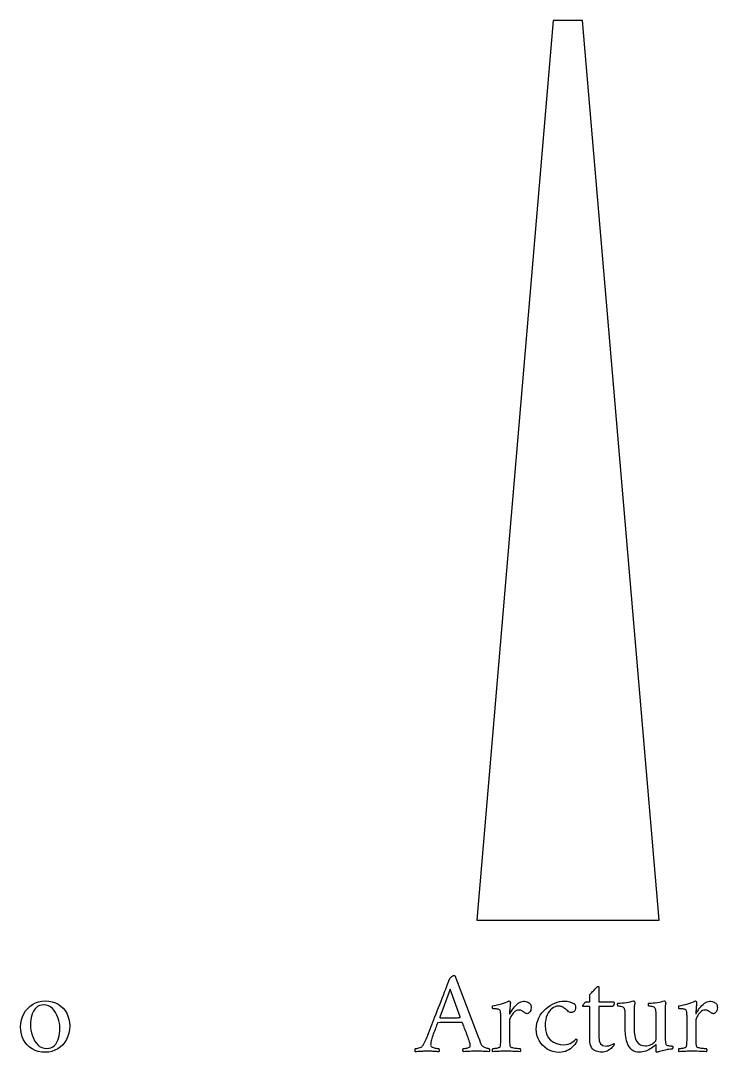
# Model space of a CAD drawing. Header units: millimetres. Extents: x -4 to 95, y -64 to 47.
# Drawn here: x 20.99 to 40.1, y -3.63 to 24.69 of the extents above; entities that cross this region are included whole.
import ezdxf

# ---------------------------------------------------------------- set-up
doc = ezdxf.new("R2010")
doc.units = ezdxf.units.MM
doc.layers.add('CUT_OUTER', color=1, linetype='Continuous')
doc.layers.add('TEXT', color=5, linetype='Continuous')

msp = doc.modelspace()

# ---------------------------------------------------------------- linework, layer by layer
at = {"layer": 'CUT_OUTER'}
msp.add_lwpolyline([(33.5, 0), (38.5, 0), (36.4, 24.6868), (35.6, 24.6868)], close=True, dxfattribs=at)
at = {"layer": 'TEXT'}
for points in [[(32.1548, -3.1613), (32.1568, -3.1564), (32.1625, -3.1415), (32.1721, -3.1168), (32.1855, -3.0823), (32.2021, -3.0392), (32.2214, -2.9891), (32.2432, -2.932), (32.2677, -2.8677), (32.2945, -2.7981), (32.323, -2.7246), (32.3533, -2.6473), (32.3855, -2.5661), (32.4186, -2.4825), (32.452, -2.3976), (32.4856, -2.3115), (32.5194, -2.2242), (32.5529, -2.1372), (32.5859, -2.052), (32.6182, -1.9686), (32.65, -1.8871), (32.6805, -1.8089), (32.7093, -1.7355), (32.7362, -1.6669), (32.7613, -1.6032), (32.7697, -1.5899), (32.7819, -1.5758), (32.7979, -1.5609), (32.8177, -1.5452), (32.8382, -1.531), (32.856, -1.521), (32.8713, -1.5149), (32.8839, -1.5129), (32.8868, -1.513), (32.8891, -1.5133), (32.8908, -1.5138), (32.8919, -1.5145), (32.893, -1.5154), (32.8948, -1.5165), (32.8971, -1.5178), (32.9, -1.5194), (33.5419, -3.2032), (33.5736, -3.2863), (33.5976, -3.3484), (33.6139, -3.3895), (33.6226, -3.4097), (33.6326, -3.4268), (33.6464, -3.4427), (33.664, -3.4575), (33.6855, -3.471), (33.7089, -3.483), (33.7323, -3.4931), (33.7556, -3.5015), (33.779, -3.5081), (33.8003, -3.513), (33.8173, -3.5165), (33.8301, -3.5186), (33.8387, -3.5194), (33.8442, -3.5285), (33.8476, -3.5399), (33.849, -3.5535), (33.8484, -3.5694), (33.8468, -3.5846), (33.8452, -3.5964), (33.8435, -3.6047), (33.8419, -3.6097), (33.7964, -3.6066), (33.7532, -3.6036), (33.7125, -3.6009), (33.6742, -3.5984), (33.6353, -3.5963), (33.5927, -3.5948), (33.5466, -3.5939), (33.4968, -3.5935), (33.4443, -3.5939), (33.3964, -3.5948), (33.3531, -3.5963), (33.3145, -3.5984), (33.2759, -3.6009), (33.2327, -3.6036), (33.1848, -3.6066), (33.1323, -3.6097), (33.1267, -3.602), (33.123, -3.5919), (33.1211, -3.5794), (33.121, -3.5645), (33.1225, -3.5496), (33.1254, -3.5371), (33.1297, -3.527), (33.1355, -3.5194), (33.152, -3.5186), (33.1726, -3.5165), (33.1972, -3.513), (33.2258, -3.5081), (33.254, -3.5019), (33.2774, -3.4948), (33.296, -3.4866), (33.3097, -3.4774), (33.3153, -3.4698), (33.3194, -3.4597), (33.3218, -3.4472), (33.3226, -3.4323), (33.3213, -3.4152), (33.3173, -3.3931), (33.3108, -3.366), (33.3016, -3.3339), (33.2904, -3.2981), (33.2778, -3.2601), (33.2638, -3.2199), (33.2484, -3.1774), (33.2323, -3.1342), (33.2161, -3.0915), (33.2, -3.0495), (33.1839, -3.0081), (33.1684, -2.9688), (33.1544, -2.9331), (33.1418, -2.901), (33.1306, -2.8726), (33.1215, -2.8493), (33.1149, -2.8327), (33.111, -2.8227), (33.1097, -2.8194), (33.1093, -2.819), (33.1081, -2.8177), (33.106, -2.8157), (33.1032, -2.8129), (33.1, -2.8101), (33.0968, -2.8081), (33.0935, -2.8069), (33.0903, -2.8065), (33.0647, -2.805), (33.0363, -2.804), (33.005, -2.8034), (32.971, -2.8032), (32.9361, -2.8032), (32.9024, -2.8032), (32.87, -2.8032), (32.8387, -2.8032), (32.8306, -2.8032), (32.8226, -2.8032), (32.8145, -2.8032), (32.8065, -2.8032), (32.7986, -2.8032), (32.7911, -2.8032), (32.7841, -2.8032), (32.7774, -2.8032), (32.7308, -2.8033), (32.6879, -2.8036), (32.6486, -2.8041), (32.6129, -2.8048), (32.5766, -2.8059), (32.5355, -2.8077), (32.4895, -2.81), (32.4387, -2.8129), (32.4369, -2.8132), (32.4347, -2.8141), (32.4321, -2.8156), (32.429, -2.8177), (32.4262, -2.8199), (32.4242, -2.8214), (32.423, -2.8223), (32.4226, -2.8226), (32.4211, -2.8266), (32.4165, -2.8387), (32.409, -2.8589), (32.3984, -2.8871), (32.3857, -2.9209), (32.3718, -2.9577), (32.3567, -2.9975), (32.3403, -3.0403), (32.3239, -3.084), (32.3085, -3.1262), (32.2941, -3.167), (32.2806, -3.2065), (32.2674, -3.2452), (32.2569, -3.2806), (32.2489, -3.3129), (32.2435, -3.3419), (32.24, -3.3679), (32.2375, -3.3911), (32.236, -3.4115), (32.2355, -3.429), (32.2386, -3.4459), (32.248, -3.4609), (32.2636, -3.4741), (32.2855, -3.4855), (32.3107, -3.4951), (32.3363, -3.5028), (32.3623, -3.5088), (32.3887, -3.5129), (32.4128, -3.5157), (32.4319, -3.5177), (32.4459, -3.519), (32.4548, -3.5194), (32.4579, -3.5243), (32.4605, -3.5327), (32.4627, -3.5445), (32.4645, -3.5597), (32.4655, -3.5755), (32.4653, -3.5891), (32.4639, -3.6005), (32.4613, -3.6097), (32.4318, -3.6081), (32.4044, -3.6065), (32.3793, -3.6048), (32.3565, -3.6032), (32.3347, -3.6016), (32.3129, -3.6), (32.2911, -3.5984), (32.2694, -3.5968), (32.2459, -3.5954), (32.219, -3.5944), (32.1886, -3.5938), (32.1548, -3.5935), (32.1208, -3.5938), (32.0895, -3.5944), (32.0611, -3.5954), (32.0355, -3.5968), (32.0113, -3.5984), (31.9871, -3.6), (31.9629, -3.6016), (31.9387, -3.6032), (31.9129, -3.6048), (31.8839, -3.6065), (31.8516, -3.6081), (31.8161, -3.6097), (31.8133, -3.6047), (31.8113, -3.5964), (31.8101, -3.5846), (31.8097, -3.5694), (31.8101, -3.5535), (31.8113, -3.5399), (31.8133, -3.5285), (31.8161, -3.5194), (31.8332, -3.5184), (31.8552, -3.5157), (31.8824, -3.5112), (31.9145, -3.5048), (31.9463, -3.4965), (31.9722, -3.4859), (31.9922, -3.4731), (32.0065, -3.4581), (32.0297, -3.4265), (32.0512, -3.3931), (32.0709, -3.358), (32.0887, -3.321), (32.1055, -3.2826), (32.1222, -3.2431), (32.1386, -3.2027), (32.1548, -3.1613)], [(32.771, -1.8935), (32.4839, -2.6613), (32.484, -2.6617), (32.4843, -2.6629), (32.4848, -2.6649), (32.4855, -2.6677), (32.4864, -2.6706), (32.4875, -2.6726), (32.4888, -2.6738), (32.4903, -2.6742), (32.5225, -2.6757), (32.5577, -2.677), (32.5959, -2.6781), (32.6371, -2.679), (32.6777, -2.6797), (32.7141, -2.6802), (32.7463, -2.6805), (32.7742, -2.6806), (32.8104, -2.6804), (32.8448, -2.6798), (32.8773, -2.6788), (32.9081, -2.6774), (32.9386, -2.6758), (32.9706, -2.6742), (33.0039, -2.6726), (33.0387, -2.671), (33.0416, -2.6705), (33.044, -2.669), (33.0457, -2.6664), (33.0468, -2.6629), (33.0475, -2.6594), (33.048, -2.6569), (33.0483, -2.6553), (33.0484, -2.6548)], [(36.8452, -2.2387), (37.2516, -2.2387), (37.2587, -2.2409), (37.2637, -2.2476), (37.2667, -2.2587), (37.2677, -2.2742), (37.2649, -2.2982), (37.2565, -2.3218), (37.2423, -2.345), (37.2226, -2.3677), (36.8452, -2.3677), (36.8452, -3.1935), (36.8583, -3.3065), (36.8976, -3.3871), (36.9631, -3.4355), (37.0548, -3.4516), (37.0895, -3.4498), (37.1226, -3.4444), (37.154, -3.4353), (37.1839, -3.4226), (37.2103, -3.4091), (37.2315, -3.3976), (37.2474, -3.3881), (37.2581, -3.3806), (37.2623, -3.3831), (37.2653, -3.3871), (37.2671, -3.3927), (37.2677, -3.4), (37.2669, -3.4163), (37.2645, -3.4298), (37.2605, -3.4405), (37.2548, -3.4484), (37.242, -3.4623), (37.2262, -3.4782), (37.2074, -3.4962), (37.1855, -3.5161), (37.161, -3.5365), (37.1343, -3.5556), (37.1053, -3.5736), (37.0742, -3.5903), (37.0411, -3.6044), (37.0065, -3.6145), (36.9702, -3.6206), (36.9323, -3.6226), (36.8922, -3.6208), (36.8528, -3.6153), (36.814, -3.6063), (36.7758, -3.5935), (36.7396, -3.5762), (36.7069, -3.5532), (36.6775, -3.5246), (36.6516, -3.4903), (36.6304, -3.4494), (36.6153, -3.4008), (36.6063, -3.3446), (36.6032, -3.2806), (36.6032, -2.3677), (36.4194, -2.3677), (36.4163, -2.367), (36.4137, -2.3649), (36.4115, -2.3614), (36.4097, -2.3565), (36.4083, -2.3511), (36.4073, -2.3464), (36.4067, -2.3422), (36.4065, -2.3387), (36.4077, -2.3344), (36.4113, -2.3278), (36.4173, -2.3191), (36.4258, -2.3081), (36.4356, -2.2961), (36.4456, -2.2843), (36.4557, -2.2727), (36.4661, -2.2613), (36.4753, -2.2514), (36.4819, -2.2444), (36.4858, -2.2401), (36.4871, -2.2387), (36.6032, -2.2387), (36.6032, -2.0419), (36.6201, -2.0235), (36.6383, -2.0036), (36.658, -1.9824), (36.679, -1.9597), (36.7003, -1.9367), (36.7206, -1.9145), (36.7398, -1.8931), (36.7581, -1.8726), (36.7738, -1.8547), (36.7855, -1.8415), (36.7931, -1.833), (36.7968, -1.829), (36.8035, -1.8234), (36.8109, -1.8194), (36.8189, -1.8169), (36.8274, -1.8161), (36.8352, -1.8167), (36.8407, -1.8185), (36.8441, -1.8216), (36.8452, -1.8258)], [(21.6597, -2.2161), (21.7608, -2.2218), (21.8544, -2.2387), (21.9406, -2.2669), (22.0194, -2.3065), (22.0901, -2.3556), (22.1524, -2.4129), (22.2063, -2.4782), (22.2516, -2.5516), (22.2876, -2.6317), (22.3133, -2.7169), (22.3287, -2.8075), (22.3339, -2.9032), (22.3284, -3.0023), (22.3121, -3.0964), (22.2849, -3.1854), (22.2468, -3.2694), (22.1992, -3.3466), (22.1435, -3.4153), (22.0798, -3.4756), (22.0081, -3.5274), (21.9298, -3.5691), (21.8468, -3.5988), (21.7589, -3.6166), (21.6661, -3.6226), (21.5662, -3.6168), (21.473, -3.5996), (21.3864, -3.5709), (21.3065, -3.5306), (21.2343, -3.4806), (21.171, -3.4226), (21.1165, -3.3565), (21.071, -3.2823), (21.035, -3.2015), (21.0093, -3.1157), (20.9939, -3.0249), (20.9887, -2.929), (20.9943, -2.83), (21.0109, -2.7363), (21.0386, -2.6478), (21.0774, -2.5645), (21.1257, -2.4881), (21.1819, -2.4202), (21.2459, -2.3607), (21.3177, -2.3097), (21.396, -2.2687), (21.479, -2.2395), (21.5669, -2.222), (21.6597, -2.2161)], [(34.7839, -2.2226), (34.8141, -2.2243), (34.8435, -2.2294), (34.8722, -2.238), (34.9, -2.25), (34.9254, -2.2644), (34.9468, -2.2802), (34.9641, -2.2975), (34.9774, -2.3161), (34.9804, -2.3232), (34.9831, -2.3315), (34.9853, -2.3409), (34.9871, -2.3516), (34.9885, -2.3631), (34.9895, -2.375), (34.9901, -2.3873), (34.9903, -2.4), (34.9878, -2.4405), (34.9802, -2.475), (34.9676, -2.5034), (34.95, -2.5258), (34.9307, -2.5427), (34.9133, -2.5548), (34.8977, -2.5621), (34.8839, -2.5645), (34.8679, -2.5631), (34.8524, -2.5589), (34.8373, -2.5518), (34.8226, -2.5419), (34.8083, -2.531), (34.7944, -2.521), (34.7808, -2.5117), (34.7677, -2.5032), (34.7564, -2.4955), (34.7448, -2.4883), (34.733, -2.4818), (34.721, -2.4758), (34.7076, -2.4709), (34.6915, -2.4673), (34.6729, -2.4652), (34.6516, -2.4645), (34.6184, -2.468), (34.5867, -2.4786), (34.5564, -2.4963), (34.5274, -2.521), (34.5005, -2.5499), (34.4762, -2.5802), (34.4545, -2.612), (34.4355, -2.6452), (34.42, -2.677), (34.4089, -2.7048), (34.4022, -2.7286), (34.4, -2.7484), (34.4, -3.2355), (34.4001, -3.2704), (34.4004, -3.304), (34.4009, -3.3365), (34.4016, -3.3677), (34.4031, -3.397), (34.406, -3.4234), (34.4104, -3.447), (34.4161, -3.4677), (34.4226, -3.4756), (34.4355, -3.4831), (34.4548, -3.4901), (34.4806, -3.4968), (34.5101, -3.5027), (34.5403, -3.5077), (34.5714, -3.5116), (34.6032, -3.5145), (34.6327, -3.5166), (34.6565, -3.5181), (34.6746, -3.5191), (34.6871, -3.5194), (34.6914, -3.527), (34.6948, -3.5371), (34.6971, -3.5496), (34.6984, -3.5645), (34.6983, -3.5794), (34.6964, -3.5919), (34.6926, -3.602), (34.6871, -3.6097), (34.6385, -3.6066), (34.5895, -3.6036), (34.5401, -3.6009), (34.4903, -3.5984), (34.4407, -3.5963), (34.3919, -3.5948), (34.344, -3.5939), (34.2968, -3.5935), (34.252, -3.5939), (34.2081, -3.5948), (34.1649, -3.5963), (34.1226, -3.5984), (34.0798, -3.6009), (34.0355, -3.6036), (33.9895, -3.6066), (33.9419, -3.6097), (33.9364, -3.602), (33.9327, -3.5919), (33.9307, -3.5794), (33.9306, -3.5645), (33.932, -3.5496), (33.9343, -3.5371), (33.9376, -3.527), (33.9419, -3.5194), (33.9533, -3.5191), (33.9681, -3.5181), (33.9864, -3.5166), (34.0081, -3.5145), (34.0311, -3.5116), (34.0536, -3.5077), (34.0755, -3.5027), (34.0968, -3.4968), (34.1153, -3.4901), (34.129, -3.4831), (34.1379, -3.4756), (34.1419, -3.4677), (34.1477, -3.447), (34.152, -3.4234), (34.1549, -3.397), (34.1565, -3.3677), (34.1572, -3.3365), (34.1577, -3.304), (34.158, -3.2704), (34.1581, -3.2355), (34.1581, -2.6484), (34.158, -2.631), (34.1577, -2.6113), (34.1572, -2.5891), (34.1565, -2.5645), (34.1549, -2.5401), (34.152, -2.5185), (34.1477, -2.4998), (34.1419, -2.4839), (34.1349, -2.4705), (34.1234, -2.4593), (34.1075, -2.4503), (34.0871, -2.4435), (34.0645, -2.4385), (34.0419, -2.4347), (34.0194, -2.4321), (33.9968, -2.4306), (33.9762, -2.4299), (33.9597, -2.4294), (33.9472, -2.4291), (33.9387, -2.429), (33.9371, -2.4242), (33.9355, -2.4161), (33.9339, -2.4048), (33.9323, -2.3903), (33.9315, -2.3754), (33.9323, -2.3629), (33.9347, -2.3528), (33.9387, -2.3452), (33.9996, -2.3361), (34.0597, -2.325), (34.119, -2.3119), (34.1774, -2.2968), (34.2341, -2.2794), (34.2879, -2.2597), (34.3389, -2.2375), (34.3871, -2.2129), (34.3934, -2.2141), (34.3996, -2.2177), (34.4055, -2.2238), (34.4113, -2.2323), (34.4162, -2.2415), (34.4198, -2.25), (34.4219, -2.2577), (34.4226, -2.2645), (34.4222, -2.2728), (34.421, -2.2879), (34.419, -2.3099), (34.4161, -2.3387), (34.413, -2.3711), (34.4101, -2.4036), (34.4074, -2.4364), (34.4048, -2.4694), (34.4027, -2.4995), (34.4012, -2.5238), (34.4003, -2.5422), (34.4, -2.5548), (34.4003, -2.5591), (34.4012, -2.5621), (34.4027, -2.5639), (34.4048, -2.5645), (34.4072, -2.5643), (34.4093, -2.5637), (34.4112, -2.5627), (34.4129, -2.5613), (34.4307, -2.5267), (34.452, -2.4907), (34.4767, -2.4533), (34.5048, -2.4145), (34.5356, -2.3764), (34.5681, -2.3411), (34.6025, -2.3087), (34.6387, -2.279), (34.6756, -2.2543), (34.7121, -2.2367), (34.7482, -2.2261), (34.7839, -2.2226)], [(36.2129, -2.3839), (36.2105, -2.4227), (36.2032, -2.4552), (36.1911, -2.4816), (36.1742, -2.5016), (36.1546, -2.5164), (36.1347, -2.527), (36.1143, -2.5334), (36.0935, -2.5355), (36.0681, -2.5327), (36.0435, -2.5242), (36.0198, -2.5101), (35.9968, -2.4903), (35.9744, -2.469), (35.9524, -2.45), (35.9308, -2.4335), (35.9097, -2.4194), (35.8851, -2.403), (35.8629, -2.3895), (35.8431, -2.3788), (35.8258, -2.371), (35.8079, -2.3653), (35.7863, -2.3613), (35.7611, -2.3589), (35.7323, -2.3581), (35.6904, -2.362), (35.6488, -2.3738), (35.6074, -2.3934), (35.5661, -2.421), (35.5268, -2.4557), (35.4911, -2.4972), (35.4591, -2.5453), (35.4306, -2.6), (35.4074, -2.6613), (35.3907, -2.729), (35.3807, -2.8032), (35.3774, -2.8839), (35.3867, -3.0119), (35.4145, -3.1218), (35.4609, -3.2135), (35.5258, -3.2871), (35.604, -3.3435), (35.6903, -3.3839), (35.7847, -3.4081), (35.8871, -3.4161), (35.9503, -3.4123), (36.0077, -3.4008), (36.0592, -3.3817), (36.1048, -3.3548), (36.1443, -3.3258), (36.177, -3.3), (36.2031, -3.2774), (36.2226, -3.2581), (36.2247, -3.2588), (36.2278, -3.2609), (36.232, -3.2644), (36.2371, -3.2694), (36.242, -3.2755), (36.2456, -3.2827), (36.2477, -3.2908), (36.2484, -3.3), (36.2472, -3.3133), (36.2435, -3.3274), (36.2375, -3.3423), (36.229, -3.3581), (36.2125, -3.3818), (36.1919, -3.4077), (36.1673, -3.4358), (36.1387, -3.4661), (36.106, -3.4967), (36.0694, -3.5254), (36.0286, -3.5523), (35.9839, -3.5774), (35.9353, -3.5986), (35.8831, -3.6137), (35.8272, -3.6228), (35.7677, -3.6258), (35.6755, -3.6202), (35.5891, -3.6032), (35.5086, -3.575), (35.4339, -3.5355), (35.3661, -3.4869), (35.3065, -3.4315), (35.2548, -3.3692), (35.2113, -3.3), (35.1767, -3.2262), (35.152, -3.15), (35.1372, -3.0714), (35.1323, -2.9903), (35.1368, -2.9053), (35.1504, -2.8246), (35.1731, -2.7481), (35.2048, -2.6758), (35.2437, -2.608), (35.2879, -2.5448), (35.3373, -2.4862), (35.3919, -2.4323), (35.4504, -2.3837), (35.5113, -2.3411), (35.5746, -2.3046), (35.6403, -2.2742), (35.7066, -2.2502), (35.7714, -2.2331), (35.8348, -2.2228), (35.8968, -2.2194), (35.9798, -2.2242), (36.0548, -2.2387), (36.1218, -2.2629), (36.1806, -2.2968), (36.1856, -2.3026), (36.1907, -2.3105), (36.1961, -2.3204), (36.2016, -2.3323), (36.2066, -2.3452), (36.2101, -2.3581), (36.2122, -2.371), (36.2129, -2.3839)], [(38.4194, -2.5935), (38.4194, -2.5915), (38.4194, -2.5887), (38.4194, -2.5851), (38.4194, -2.5806), (38.4192, -2.5636), (38.4185, -2.5448), (38.4175, -2.5241), (38.4161, -2.5016), (38.4137, -2.4791), (38.4097, -2.4585), (38.404, -2.4396), (38.3968, -2.4226), (38.3831, -2.4022), (38.3645, -2.3863), (38.3411, -2.3748), (38.3129, -2.3677), (38.2841, -2.3635), (38.2589, -2.3605), (38.2373, -2.3587), (38.2194, -2.3581), (38.2164, -2.3533), (38.2141, -2.3456), (38.2124, -2.3348), (38.2113, -2.321), (38.2112, -2.3068), (38.2125, -2.2948), (38.2152, -2.285), (38.2194, -2.2774), (38.28, -2.2736), (38.3395, -2.2685), (38.3978, -2.2623), (38.4548, -2.2548), (38.5095, -2.2462), (38.5605, -2.2363), (38.6079, -2.2252), (38.6516, -2.2129), (38.6579, -2.2149), (38.6637, -2.221), (38.6692, -2.231), (38.6742, -2.2452), (38.6784, -2.2601), (38.6815, -2.2726), (38.6833, -2.2827), (38.6839, -2.2903), (38.6793, -2.3024), (38.6754, -2.3194), (38.6721, -2.3411), (38.6694, -2.3677), (38.6672, -2.3974), (38.6657, -2.4282), (38.6648, -2.4603), (38.6645, -2.4935), (38.6645, -3.1548), (38.6647, -3.1709), (38.6653, -3.1931), (38.6663, -3.2217), (38.6677, -3.2565), (38.67, -3.2936), (38.6734, -3.3294), (38.678, -3.3638), (38.6839, -3.3968), (38.692, -3.4141), (38.7069, -3.4274), (38.7283, -3.4367), (38.7565, -3.4419), (38.786, -3.445), (38.8117, -3.4476), (38.8336, -3.4498), (38.8516, -3.4516), (38.8589, -3.4516), (38.8645, -3.4516), (38.8685, -3.4516), (38.871, -3.4516), (38.8739, -3.4538), (38.8762, -3.4573), (38.8779, -3.4619), (38.879, -3.4677), (38.8797, -3.4738), (38.8802, -3.479), (38.8805, -3.4835), (38.8806, -3.4871), (38.8802, -3.4899), (38.879, -3.4952), (38.877, -3.5028), (38.8742, -3.5129), (38.8706, -3.5228), (38.8661, -3.5298), (38.8609, -3.5341), (38.8548, -3.5355), (38.8136, -3.5383), (38.7706, -3.5435), (38.7257, -3.5512), (38.679, -3.5613), (38.6332, -3.5725), (38.5907, -3.5835), (38.5517, -3.5943), (38.5161, -3.6048), (38.4863, -3.614), (38.4645, -3.6206), (38.4508, -3.6245), (38.4452, -3.6258), (38.4391, -3.6247), (38.4339, -3.6214), (38.4294, -3.6158), (38.4258, -3.6081), (38.423, -3.5993), (38.421, -3.5907), (38.4198, -3.5824), (38.4194, -3.5742), (38.4194, -3.429), (38.4192, -3.4233), (38.4185, -3.419), (38.4175, -3.416), (38.4161, -3.4145), (38.4147, -3.4138), (38.4137, -3.4133), (38.4131, -3.413), (38.4129, -3.4129), (38.3899, -3.4358), (38.3629, -3.4593), (38.3319, -3.4834), (38.2968, -3.5081), (38.2589, -3.532), (38.2194, -3.5536), (38.1782, -3.5731), (38.1355, -3.5903), (38.0923, -3.6044), (38.05, -3.6145), (38.0085, -3.6206), (37.9677, -3.6226), (37.9079, -3.6189), (37.854, -3.6077), (37.8062, -3.589), (37.7645, -3.5629), (37.728, -3.5308), (37.696, -3.4944), (37.6683, -3.4534), (37.6452, -3.4081), (37.6259, -3.3596), (37.6101, -3.3093), (37.5977, -3.2572), (37.5887, -3.2032), (37.5824, -3.149), (37.5778, -3.096), (37.5751, -3.0442), (37.5742, -2.9935), (37.5742, -2.5935), (37.574, -2.5762), (37.5734, -2.5565), (37.5724, -2.5343), (37.571, -2.5097), (37.5683, -2.4849), (37.5637, -2.4621), (37.5571, -2.4413), (37.5484, -2.4226), (37.5347, -2.4022), (37.5161, -2.3863), (37.4927, -2.3748), (37.4645, -2.3677), (37.4357, -2.3635), (37.4105, -2.3605), (37.3889, -2.3587), (37.371, -2.3581), (37.368, -2.3533), (37.3657, -2.3456), (37.364, -2.3348), (37.3629, -2.321), (37.3628, -2.3068), (37.3641, -2.2948), (37.3668, -2.285), (37.371, -2.2774), (37.4317, -2.2736), (37.4911, -2.2685), (37.5494, -2.2623), (37.6065, -2.2548), (37.6611, -2.2462), (37.7121, -2.2363), (37.7595, -2.2252), (37.8032, -2.2129), (37.8096, -2.2145), (37.8157, -2.2194), (37.8217, -2.2274), (37.8274, -2.2387), (37.8324, -2.2508), (37.8359, -2.2613), (37.838, -2.2702), (37.8387, -2.2774), (37.8341, -2.2899), (37.8298, -2.3081), (37.826, -2.3319), (37.8226, -2.3613), (37.8198, -2.3937), (37.8177, -2.4266), (37.8165, -2.4599), (37.8161, -2.4935), (37.8161, -2.9581), (37.8209, -3.0755), (37.8351, -3.1762), (37.8588, -3.2602), (37.8919, -3.3274), (37.9354, -3.3789), (37.9899, -3.4157), (38.0555, -3.4378), (38.1323, -3.4452), (38.1673, -3.4434), (38.2016, -3.4383), (38.2351, -3.4297), (38.2677, -3.4177), (38.2987, -3.4031), (38.327, -3.3867), (38.3527, -3.3684), (38.3758, -3.3484), (38.3949, -3.3278), (38.4085, -3.3081), (38.4166, -3.2891), (38.4194, -3.271)], [(39.8935, -2.2226), (39.9238, -2.2243), (39.9532, -2.2294), (39.9819, -2.238), (40.0097, -2.25), (40.0351, -2.2644), (40.0565, -2.2802), (40.0738, -2.2975), (40.0871, -2.3161), (40.0901, -2.3232), (40.0927, -2.3315), (40.095, -2.3409), (40.0968, -2.3516), (40.0982, -2.3631), (40.0992, -2.375), (40.0998, -2.3873), (40.1, -2.4), (40.0975, -2.4405), (40.0899, -2.475), (40.0773, -2.5034), (40.0597, -2.5258), (40.0404, -2.5427), (40.023, -2.5548), (40.0074, -2.5621), (39.9935, -2.5645), (39.9776, -2.5631), (39.9621, -2.5589), (39.947, -2.5518), (39.9323, -2.5419), (39.9179, -2.531), (39.904, -2.521), (39.8905, -2.5117), (39.8774, -2.5032), (39.866, -2.4955), (39.8544, -2.4883), (39.8426, -2.4818), (39.8306, -2.4758), (39.8172, -2.4709), (39.8012, -2.4673), (39.7826, -2.4652), (39.7613, -2.4645), (39.7281, -2.468), (39.6964, -2.4786), (39.666, -2.4963), (39.6371, -2.521), (39.6102, -2.5499), (39.5859, -2.5802), (39.5642, -2.612), (39.5452, -2.6452), (39.5296, -2.677), (39.5185, -2.7048), (39.5119, -2.7286), (39.5097, -2.7484), (39.5097, -3.2355), (39.5098, -3.2704), (39.5101, -3.304), (39.5106, -3.3365), (39.5113, -3.3677), (39.5128, -3.397), (39.5157, -3.4234), (39.5201, -3.447), (39.5258, -3.4677), (39.5323, -3.4756), (39.5452, -3.4831), (39.5645, -3.4901), (39.5903, -3.4968), (39.6198, -3.5027), (39.65, -3.5077), (39.681, -3.5116), (39.7129, -3.5145), (39.7423, -3.5166), (39.7661, -3.5181), (39.7843, -3.5191), (39.7968, -3.5194), (39.8011, -3.527), (39.8044, -3.5371), (39.8068, -3.5496), (39.8081, -3.5645), (39.808, -3.5794), (39.806, -3.5919), (39.8023, -3.602), (39.7968, -3.6097), (39.7482, -3.6066), (39.6992, -3.6036), (39.6498, -3.6009), (39.6, -3.5984), (39.5504, -3.5963), (39.5016, -3.5948), (39.4536, -3.5939), (39.4065, -3.5935), (39.3617, -3.5939), (39.3177, -3.5948), (39.2746, -3.5963), (39.2323, -3.5984), (39.1895, -3.6009), (39.1452, -3.6036), (39.0992, -3.6066), (39.0516, -3.6097), (39.0461, -3.602), (39.0423, -3.5919), (39.0404, -3.5794), (39.0403, -3.5645), (39.0416, -3.5496), (39.044, -3.5371), (39.0473, -3.527), (39.0516, -3.5194), (39.063, -3.5191), (39.0778, -3.5181), (39.0961, -3.5166), (39.1177, -3.5145), (39.1408, -3.5116), (39.1633, -3.5077), (39.1852, -3.5027), (39.2065, -3.4968), (39.225, -3.4901), (39.2387, -3.4831), (39.2476, -3.4756), (39.2516, -3.4677), (39.2574, -3.447), (39.2617, -3.4234), (39.2646, -3.397), (39.2661, -3.3677), (39.2668, -3.3365), (39.2673, -3.304), (39.2676, -3.2704), (39.2677, -3.2355), (39.2677, -2.6484), (39.2676, -2.631), (39.2673, -2.6113), (39.2668, -2.5891), (39.2661, -2.5645), (39.2646, -2.5401), (39.2617, -2.5185), (39.2574, -2.4998), (39.2516, -2.4839), (39.2446, -2.4705), (39.2331, -2.4593), (39.2171, -2.4503), (39.1968, -2.4435), (39.1742, -2.4385), (39.1516, -2.4347), (39.129, -2.4321), (39.1065, -2.4306), (39.0859, -2.4299), (39.0694, -2.4294), (39.0569, -2.4291), (39.0484, -2.429), (39.0468, -2.4242), (39.0452, -2.4161), (39.0435, -2.4048), (39.0419, -2.3903), (39.0411, -2.3754), (39.0419, -2.3629), (39.0444, -2.3528), (39.0484, -2.3452), (39.1093, -2.3361), (39.1694, -2.325), (39.2286, -2.3119), (39.2871, -2.2968), (39.3438, -2.2794), (39.3976, -2.2597), (39.4486, -2.2375), (39.4968, -2.2129), (39.5031, -2.2141), (39.5093, -2.2177), (39.5152, -2.2238), (39.521, -2.2323), (39.5259, -2.2415), (39.5294, -2.25), (39.5316, -2.2577), (39.5323, -2.2645), (39.5319, -2.2728), (39.5306, -2.2879), (39.5286, -2.3099), (39.5258, -2.3387), (39.5227, -2.3711), (39.5198, -2.4036), (39.517, -2.4364), (39.5145, -2.4694), (39.5124, -2.4995), (39.5109, -2.5238), (39.51, -2.5422), (39.5097, -2.5548), (39.51, -2.5591), (39.5109, -2.5621), (39.5124, -2.5639), (39.5145, -2.5645), (39.5168, -2.5643), (39.519, -2.5637), (39.5209, -2.5627), (39.5226, -2.5613), (39.5404, -2.5267), (39.5617, -2.4907), (39.5864, -2.4533), (39.6145, -2.4145), (39.6453, -2.3764), (39.6778, -2.3411), (39.7122, -2.3087), (39.7484, -2.279), (39.7853, -2.2543), (39.8218, -2.2367), (39.8579, -2.2261), (39.8935, -2.2226)], [(21.6242, -2.3226), (21.5613, -2.3275), (21.5048, -2.3423), (21.4548, -2.367), (21.4113, -2.4016), (21.3738, -2.444), (21.3419, -2.4919), (21.3157, -2.5456), (21.2952, -2.6048), (21.2796, -2.6676), (21.2685, -2.7319), (21.2619, -2.7975), (21.2597, -2.8645), (21.2628, -2.9403), (21.2722, -3.0161), (21.2878, -3.0919), (21.3097, -3.1677), (21.3377, -3.2403), (21.3718, -3.3065), (21.4119, -3.3661), (21.4581, -3.4194), (21.51, -3.4631), (21.5673, -3.4944), (21.6301, -3.5131), (21.6984, -3.5194), (21.7626, -3.5144), (21.8198, -3.4996), (21.8699, -3.4749), (21.9129, -3.4403), (21.9497, -3.3979), (21.981, -3.3496), (22.007, -3.2955), (22.0274, -3.2355), (22.0429, -3.1722), (22.054, -3.1081), (22.0607, -3.0431), (22.0629, -2.9774), (22.0597, -2.9003), (22.05, -2.8238), (22.0339, -2.7479), (22.0113, -2.6726), (21.9827, -2.6007), (21.9484, -2.5351), (21.9085, -2.4757), (21.8629, -2.4226), (21.8117, -2.3788), (21.7548, -2.3476), (21.6923, -2.3288), (21.6242, -2.3226)]]:
    msp.add_lwpolyline(points, close=True, dxfattribs=at)

doc.saveas('drawing.dxf')
